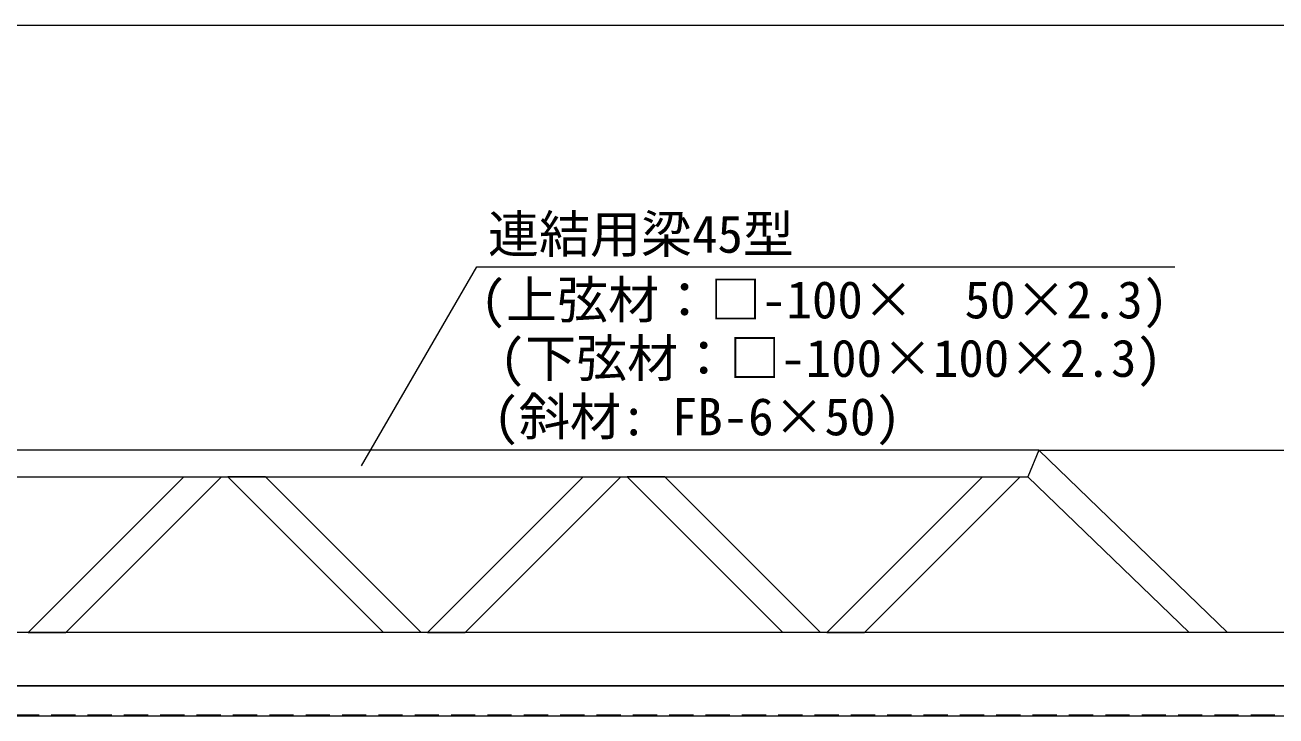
# Model space of a CAD drawing. Units: millimetres, scale not verified. Extents: x 54697 to 74822, y -14438 to 14438.
# Drawn here: x 62846 to 65200, y -6932 to -5632 of the extents above; entities that cross this region are included whole.
import ezdxf
from ezdxf.enums import TextEntityAlignment as Align

# ---------------------------------------------------------------- set-up
doc = ezdxf.new("R2010")
doc.units = ezdxf.units.MM
doc.header["$LTSCALE"] = 38
doc.linetypes.add('DASHED1', pattern=[1.8, 1.2, -0.6])
for name, color, linetype, lineweight in [('0-B_寸法', 3, 'Continuous', 18), ('1-9_文字', 7, 'Continuous', 18), ('1-B_連結用梁45', 7, 'Continuous', 18)]:
    doc.layers.add(name, color=color, linetype=linetype, lineweight=lineweight)
doc.styles.add('ＭＳ ゴシック', font='')
doc.styles.get('ＭＳ ゴシック').set_extended_font_data('MS Gothic')

msp = doc.modelspace()

# ---------------------------------------------------------------- linework, layer by layer
at = {"layer": '0-B_寸法'}
for p, q in [((56502.39, -5632.5), (66292.41, -5632.5)), ((64754.4, -6432.51), (67248.39, -6432.51))]:
    msp.add_line(p, q, dxfattribs=at)
at = {"layer": '1-9_文字'}
for p, q in [((63479.28, -6461.82), (63695.76, -6087.51)), ((63695.76, -6087.51), (63720.69, -6087.51)), ((63720.69, -6087.51), (65009.49, -6087.51))]:
    msp.add_line(p, q, dxfattribs=at)
at = {"layer": '1-B_連結用梁45'}
for p, q in [((64753.41, -6432.51), (61853.4, -6432.51)), ((64753.41, -6432.51), (64733.19, -6482.49)), ((64753.41, -6432.51), (65108.58, -6775.5)), ((61903.41, -6482.49), (64733.19, -6482.49)), ((62851.83, -6775.5), (63144.81, -6482.49)), ((62922.54, -6775.5), (63215.52, -6482.49)), ((63144.81, -6482.49), (63215.52, -6482.49)), ((63298.23, -6482.49), (63227.52, -6482.49)), ((63520.53, -6775.5), (63227.52, -6482.49)), ((63591.24, -6775.5), (63298.23, -6482.49)), ((63603.24, -6775.5), (63896.25, -6482.49)), ((63673.95, -6775.5), (63966.96, -6482.49)), ((63896.25, -6482.49), (63966.96, -6482.49)), ((64049.67, -6482.49), (63978.96, -6482.49)), ((64271.94, -6775.5), (63978.96, -6482.49)), ((64342.65, -6775.5), (64049.67, -6482.49)), ((64354.65, -6775.5), (64647.66, -6482.49)), ((64425.36, -6775.5), (64718.37, -6482.49)), ((64647.66, -6482.49), (64718.37, -6482.49)), ((64733.19, -6482.49), (65036.61, -6775.5)), ((66447.39, -6775.5), (61867.71, -6775.5)), ((62851.83, -6775.5), (62922.54, -6775.5)), ((63591.24, -6775.5), (63520.53, -6775.5)), ((63603.24, -6775.5), (63673.95, -6775.5)), ((64342.65, -6775.5), (64271.94, -6775.5)), ((64354.65, -6775.5), (64425.36, -6775.5))]:
    msp.add_line(p, q, dxfattribs=at)
at = {"layer": '1-B_連結用梁45', "color": 4, "linetype": 'DASHED1', "lineweight": 9}
msp.add_line((66292.41, -6930.9), (61847.4, -6930.9), dxfattribs=at)
at = {"layer": '1-B_連結用梁45'}
for points in [[(61853.4, -6775.5), (61853.4, -6875.49), (66047.4, -6875.49)], [(65447.4, -6875.49), (61847.4, -6875.49), (61847.4, -6932.49), (65447.4, -6932.49), (65447.4, -6929.49)]]:
    msp.add_lwpolyline(points, dxfattribs=at)

# ---------------------------------------------------------------- texts
at = {"layer": '1-9_文字', "style": 'ＭＳ ゴシック'}
for s, p in [('連結用梁45型                 \u3000\u3000', (63717, -6082.11)), ('(上弦材：□-100×  50×2.3)', (63703.11, -6205.59)), ('(下弦材：□-100×100×2.3)', (63739.17, -6315.57)), ('(斜材: FB-6×50)', (63727.41, -6425.58))]:
    msp.add_text(s, height=70.38, dxfattribs=at).set_placement(p, align=Align.BOTTOM_LEFT)

doc.saveas('drawing.dxf')
